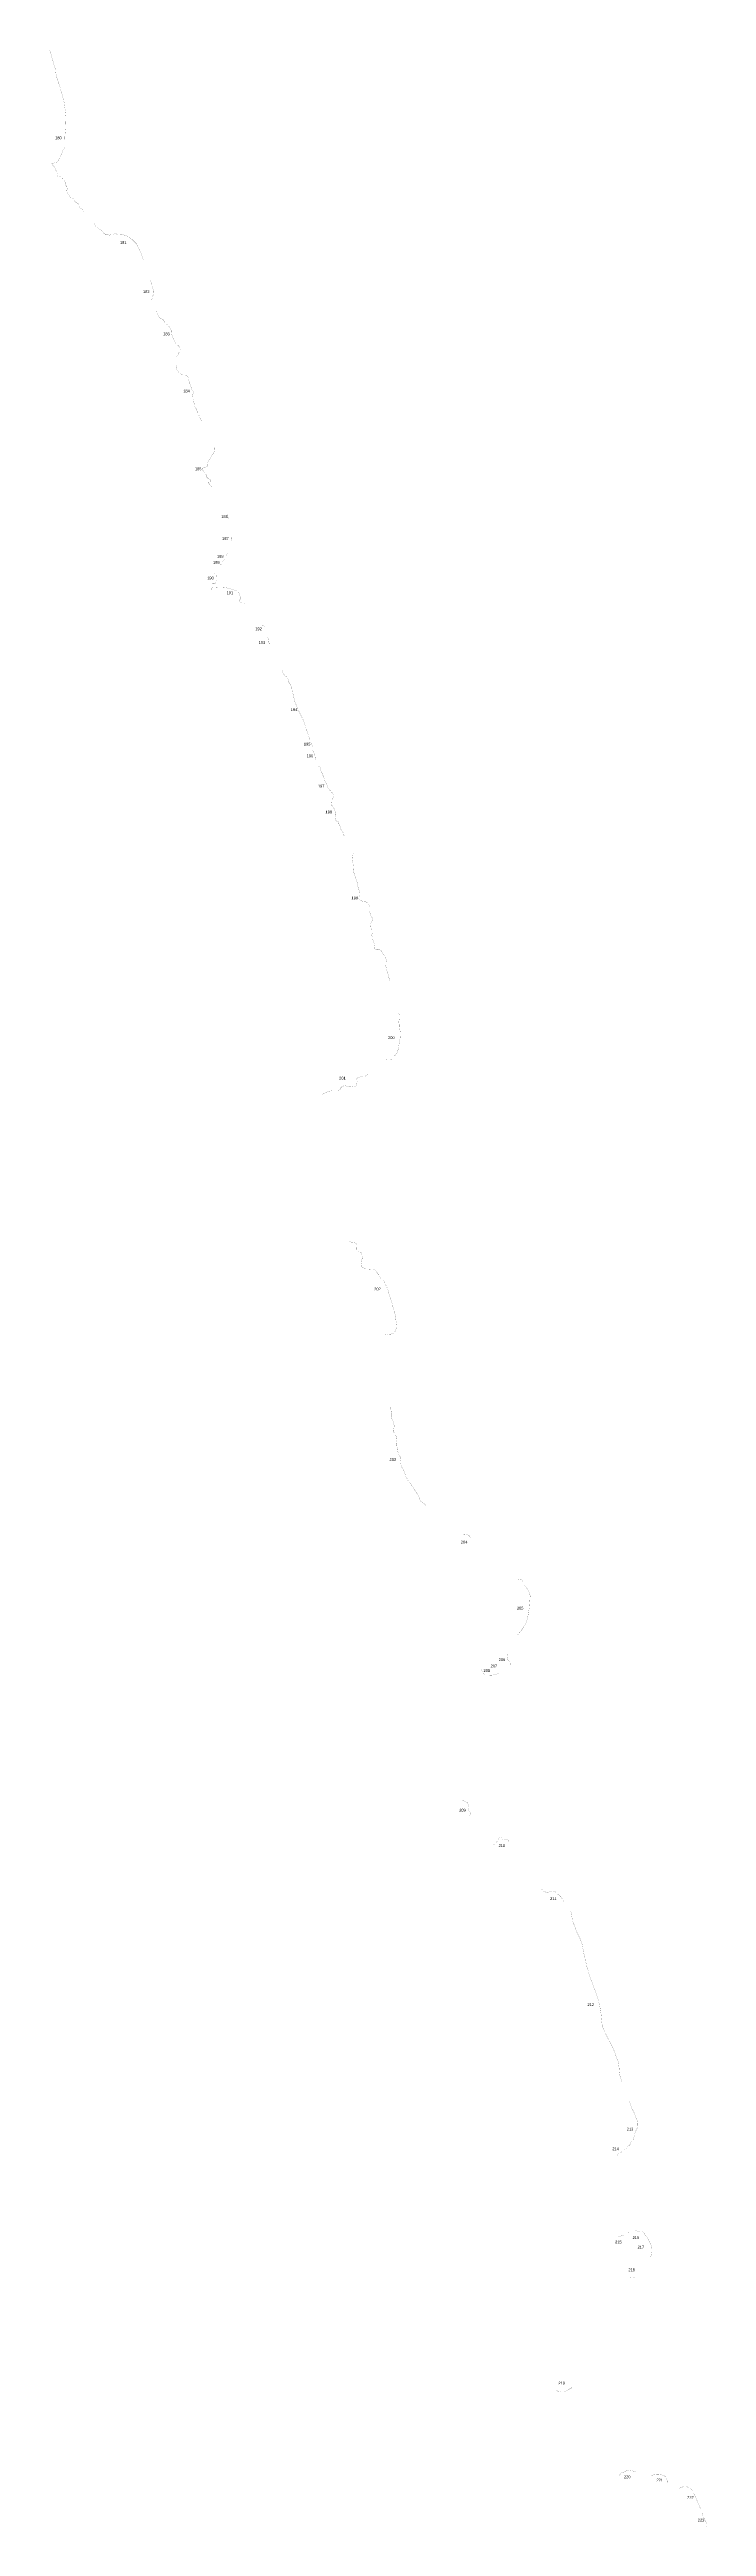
# Model space of a CAD drawing. Header units: metres. Extents: x 254121 to 358116, y 1739230 to 2227325.
# Drawn here: x 293513 to 309886, y 1922077 to 1983794 of the extents above; entities that cross this region are included whole.
import ezdxf

# ---------------------------------------------------------------- set-up
doc = ezdxf.new("R2010")
doc.units = ezdxf.units.M
doc.layers.add('NATURALLY PROTECTED', color=3, linetype='Continuous')
doc.styles.get("Standard").update_dxf_attribs({"font": 'arial.ttf'})

msp = doc.modelspace()

# ---------------------------------------------------------------- linework, layer by layer
at = {"layer": 'NATURALLY PROTECTED', "const_width": 3, "flags": 128}
for points in [[(293515, 1983793), (293664, 1983282), (293673, 1983198), (293693, 1983109), (293717, 1983025), (293744, 1982948), (293780, 1982832), (293812, 1982719), (293852, 1982587), (293878, 1982472), (293893, 1982358), (293908, 1982253), (293918, 1982161), (293922, 1982128), (293924, 1982096), (293922, 1982045), (293920, 1981974), (293916, 1981883), (293914, 1981825), (293905, 1981745), (293898, 1981666), (293894, 1981592), (293892, 1981518), (293889, 1981460), (293888, 1981404), (293890, 1981370), (293882, 1981347), (293873, 1981330), (293862, 1981310), (293846, 1981281), (293819, 1981208), (293796, 1981150), (293765, 1981091), (293733, 1981033), (293719, 1981006), (293710, 1980996), (293699, 1980988), (293670, 1980978), (293666, 1980978), (293614, 1980962), (293572, 1980953), (293565, 1980951), (293562, 1980947), (293562, 1980942), (293566, 1980938), (293572, 1980931), (293579, 1980926), (293588, 1980922), (293593, 1980918), (293598, 1980908), (293601, 1980900), (293603, 1980896), (293605, 1980893), (293611, 1980888), (293618, 1980885), (293628, 1980881), (293635, 1980877), (293640, 1980872), (293642, 1980866), (293644, 1980861), (293646, 1980854), (293649, 1980840), (293653, 1980826), (293657, 1980816), (293661, 1980805), (293665, 1980796), (293669, 1980785), (293671, 1980778), (293675, 1980775), (293683, 1980768), (293688, 1980762), (293691, 1980756), (293691, 1980739), (293690, 1980725), (293690, 1980719), (293691, 1980714), (293694, 1980710), (293701, 1980705), (293707, 1980701), (293712, 1980697), (293715, 1980696), (293720, 1980692), (293722, 1980690), (293723, 1980686), (293723, 1980673), (293721, 1980668), (293719, 1980663), (293716, 1980660), (293711, 1980658), (293708, 1980655), (293707, 1980651), (293708, 1980645), (293713, 1980642), (293722, 1980638), (293731, 1980633), (293736, 1980628), (293742, 1980625), (293749, 1980624), (293756, 1980626), (293764, 1980629), (293768, 1980630), (293775, 1980630), (293787, 1980627), (293799, 1980621), (293805, 1980616), (293813, 1980608), (293820, 1980601), (293834, 1980584), (293860, 1980553), (293878, 1980534), (293886, 1980524), (293889, 1980520), (293894, 1980517), (293896, 1980515), (293898, 1980512), (293900, 1980508), (293904, 1980500), (293916, 1980483), (293919, 1980475), (293919, 1980466), (293918, 1980456), (293914, 1980445), (293910, 1980436), (293909, 1980430), (293909, 1980420), (293913, 1980415), (293919, 1980411), (293927, 1980407), (293932, 1980402), (293935, 1980396), (293935, 1980385), (293937, 1980379), (293946, 1980373), (293959, 1980365), (293963, 1980360), (293965, 1980350), (293964, 1980339), (293959, 1980320), (293954, 1980308), (293947, 1980297), (293943, 1980288), (293943, 1980279), (293946, 1980267), (293953, 1980253), (293963, 1980239), (293966, 1980232), (293967, 1980225), (293964, 1980216), (293964, 1980209), (293966, 1980202), (293970, 1980198), (293978, 1980196), (293986, 1980193), (293993, 1980187), (293995, 1980180), (293998, 1980170), (294000, 1980167), (294011, 1980153), (294016, 1980141), (294018, 1980129), (294022, 1980116), (294029, 1980107), (294034, 1980101), (294041, 1980098), (294052, 1980097), (294065, 1980096), (294072, 1980095), (294077, 1980093), (294085, 1980089), (294091, 1980084), (294097, 1980079), (294103, 1980072), (294111, 1980061), (294117, 1980054), (294124, 1980049), (294130, 1980044), (294133, 1980039), (294136, 1980032), (294138, 1980023), (294141, 1980016), (294145, 1980008), (294148, 1980003), (294152, 1979998), (294158, 1979993), (294169, 1979986), (294180, 1979980), (294194, 1979973), (294208, 1979964), (294220, 1979956), (294229, 1979949), (294238, 1979938), (294243, 1979929), (294248, 1979920), (294250, 1979911), (294250, 1979906), (294249, 1979899), (294246, 1979891), (294247, 1979885), (294249, 1979880), (294254, 1979876), (294263, 1979873), (294267, 1979870), (294273, 1979860), (294279, 1979851), (294286, 1979844), (294302, 1979836), (294314, 1979830), (294323, 1979824), (294328, 1979816), (294336, 1979800), (294346, 1979782), (294357, 1979760), (294360, 1979757)], [(294632, 1979454), (294633, 1979452), (294647, 1979430), (294656, 1979411), (294668, 1979385), (294678, 1979369), (294684, 1979363), (294703, 1979351), (294722, 1979338), (294748, 1979321), (294777, 1979308), (294807, 1979291), (294829, 1979277), (294841, 1979265), (294852, 1979241), (294867, 1979221), (294876, 1979206), (294888, 1979197), (294896, 1979194), (294908, 1979194), (294925, 1979194), (294946, 1979191), (294968, 1979184), (294987, 1979176), (294999, 1979172), (295012, 1979169), (295020, 1979169), (295024, 1979172), (295028, 1979175), (295034, 1979177), (295044, 1979176), (295050, 1979175), (295057, 1979173), (295067, 1979171), (295075, 1979171), (295082, 1979173), (295091, 1979180), (295097, 1979186), (295103, 1979189), (295113, 1979190), (295121, 1979193), (295129, 1979202), (295136, 1979206), (295144, 1979208), (295151, 1979208), (295158, 1979206), (295175, 1979201), (295188, 1979196), (295198, 1979194), (295213, 1979191), (295224, 1979190), (295233, 1979190), (295244, 1979192), (295258, 1979190), (295271, 1979188), (295281, 1979186), (295291, 1979186), (295328, 1979182), (295391, 1979166), (295440, 1979148), (295494, 1979119), (295559, 1979073), (295612, 1979024), (295656, 1978979), (295689, 1978943), (295714, 1978878), (295746, 1978823), (295774, 1978771), (295800, 1978693), (295832, 1978609), (295848, 1978558)], [(296026, 1978042), (296036, 1978028), (296048, 1977997), (296061, 1977938), (296078, 1977875), (296098, 1977815), (296112, 1977773), (296113, 1977747), (296108, 1977712), (296098, 1977675), (296087, 1977655), (296078, 1977628), (296068, 1977590), (296062, 1977557), (296057, 1977522), (296058, 1977495), (296060, 1977479), (296063, 1977468)], [(296177, 1977280), (296183, 1977266), (296202, 1977225), (296210, 1977207), (296217, 1977185), (296220, 1977167), (296226, 1977153), (296234, 1977139), (296251, 1977122), (296275, 1977102), (296302, 1977085), (296329, 1977072), (296344, 1977062), (296353, 1977051), (296362, 1977037), (296372, 1977021), (296398, 1976984), (296429, 1976956), (296457, 1976934), (296484, 1976907), (296504, 1976880), (296525, 1976843), (296545, 1976814), (296552, 1976794), (296553, 1976770), (296555, 1976736), (296564, 1976687), (296591, 1976613), (296616, 1976548), (296668, 1976465), (296697, 1976438), (296722, 1976418), (296744, 1976396), (296756, 1976377), (296771, 1976345), (296775, 1976328), (296776, 1976314), (296774, 1976297), (296771, 1976284), (296767, 1976279), (296747, 1976260), (296740, 1976248), (296731, 1976227), (296724, 1976207), (296715, 1976183), (296705, 1976166), (296683, 1976136), (296673, 1976116), (296672, 1976115)], [(296662, 1975939), (296665, 1975935), (296673, 1975925), (296677, 1975919), (296679, 1975914), (296680, 1975908), (296680, 1975900), (296679, 1975888), (296679, 1975881), (296679, 1975873), (296679, 1975867), (296681, 1975858), (296682, 1975850), (296686, 1975839), (296687, 1975831), (296689, 1975822), (296691, 1975814), (296692, 1975806), (296695, 1975799), (296697, 1975792), (296702, 1975784), (296709, 1975777), (296720, 1975769), (296732, 1975760), (296743, 1975751), (296756, 1975739), (296759, 1975735), (296765, 1975729), (296789, 1975710), (296814, 1975695), (296842, 1975686), (296871, 1975683), (296886, 1975683), (296891, 1975683), (296903, 1975683), (296919, 1975681), (296932, 1975676), (296941, 1975670), (296949, 1975662), (296955, 1975653), (296965, 1975628), (296971, 1975605), (296976, 1975585), (296980, 1975570), (296982, 1975564), (296986, 1975555), (296993, 1975529), (297003, 1975497), (297010, 1975477), (297016, 1975454), (297026, 1975430), (297038, 1975397), (297052, 1975346), (297071, 1975305), (297085, 1975285), (297091, 1975276), (297094, 1975269), (297096, 1975261), (297096, 1975255), (297094, 1975239), (297089, 1975215), (297083, 1975188), (297082, 1975181), (297083, 1975174), (297084, 1975164), (297085, 1975150), (297088, 1975133), (297090, 1975123), (297089, 1975111), (297090, 1975104), (297091, 1975095), (297091, 1975088), (297091, 1975084), (297091, 1975078), (297094, 1975071), (297096, 1975062), (297096, 1975056), (297097, 1975048), (297099, 1975043), (297101, 1975036), (297105, 1975029), (297107, 1975022), (297110, 1975006), (297112, 1974997), (297114, 1974993), (297115, 1974988), (297119, 1974974), (297122, 1974966), (297126, 1974959), (297128, 1974951), (297129, 1974939), (297130, 1974930), (297132, 1974919), (297135, 1974908), (297142, 1974897), (297148, 1974887), (297155, 1974871), (297164, 1974852), (297172, 1974832), (297179, 1974813), (297186, 1974800), (297191, 1974784), (297198, 1974765), (297205, 1974750), (297208, 1974746), (297211, 1974740), (297213, 1974732), (297217, 1974722), (297223, 1974711), (297233, 1974688), (297244, 1974661), (297259, 1974629), (297268, 1974611), (297279, 1974588), (297293, 1974560), (297300, 1974541)], [(297620, 1973905), (297623, 1973878), (297624, 1973834), (297618, 1973788), (297600, 1973737), (297553, 1973662), (297529, 1973631), (297525, 1973626), (297520, 1973614), (297516, 1973601), (297505, 1973579), (297488, 1973555), (297461, 1973518), (297455, 1973502), (297453, 1973489), (297454, 1973478), (297456, 1973468), (297458, 1973459), (297461, 1973447), (297461, 1973437), (297457, 1973429), (297448, 1973421), (297436, 1973409), (297421, 1973396), (297408, 1973390), (297391, 1973385), (297373, 1973381), (297356, 1973376), (297341, 1973372), (297330, 1973366), (297324, 1973363), (297319, 1973358), (297317, 1973353), (297317, 1973346), (297319, 1973340), (297323, 1973330), (297326, 1973324), (297331, 1973315), (297333, 1973309), (297336, 1973302), (297342, 1973295), (297350, 1973288), (297357, 1973284), (297371, 1973273), (297379, 1973262), (297385, 1973252), (297388, 1973242), (297394, 1973233), (297403, 1973223), (297412, 1973209), (297419, 1973195), (297424, 1973181), (297425, 1973164), (297427, 1973150), (297437, 1973135), (297445, 1973125), (297458, 1973115), (297466, 1973107), (297480, 1973094), (297488, 1973090), (297503, 1973084), (297518, 1973081), (297529, 1973074), (297533, 1973069), (297534, 1973060), (297532, 1973050), (297525, 1973039), (297516, 1973032), (297500, 1973025), (297489, 1973020), (297485, 1973015), (297482, 1973005), (297482, 1972994), (297492, 1972970), (297512, 1972940), (297523, 1972926), (297545, 1972911), (297564, 1972900)], [(297939, 1972205), (297941, 1972181), (297942, 1972172), (297947, 1972158), (297958, 1972139), (297971, 1972120), (297990, 1972095)], [(298051, 1971668), (298048, 1971599), (298037, 1971556)], [(297624, 1970741), (297634, 1970734), (297650, 1970718), (297663, 1970703), (297673, 1970683), (297683, 1970660), (297688, 1970637), (297689, 1970614), (297687, 1970583), (297681, 1970556), (297665, 1970525), (297650, 1970504), (297636, 1970495), (297623, 1970490), (297606, 1970490), (297588, 1970489), (297576, 1970492), (297569, 1970496), (297565, 1970504), (297565, 1970506)], [(297801, 1970987), (297781, 1970961), (297762, 1970948)], [(297942, 1971237), (297919, 1971182), (297872, 1971088), (297824, 1971016)], [(297540, 1970330), (297544, 1970352), (297550, 1970366), (297557, 1970374), (297573, 1970381), (297599, 1970385), (297646, 1970387), (297731, 1970395), (297826, 1970393), (297918, 1970383), (297986, 1970369), (298088, 1970335), (298168, 1970308), (298190, 1970296), (298208, 1970275), (298225, 1970255), (298236, 1970236), (298245, 1970217), (298258, 1970187), (298275, 1970157), (298279, 1970148), (298281, 1970135), (298281, 1970115), (298278, 1970103), (298272, 1970095), (298261, 1970087), (298255, 1970081), (298249, 1970071), (298246, 1970065), (298246, 1970059), (298248, 1970053), (298256, 1970040), (298266, 1970026), (298278, 1970012), (298286, 1970008), (298295, 1970006), (298315, 1970004), (298333, 1970005), (298352, 1970006), (298368, 1970004), (298397, 1969994), (298404, 1969990)], [(298789, 1969448), (298789, 1969448), (298793, 1969446), (298801, 1969446), (298818, 1969445), (298827, 1969443), (298845, 1969437), (298862, 1969423), (298873, 1969408)], [(298949, 1969149), (298950, 1969148), (298953, 1969144), (298962, 1969130), (298966, 1969120), (298971, 1969099), (298973, 1969085), (298974, 1969077), (298973, 1969066), (298971, 1969057), (298971, 1969047), (298972, 1969034), (298976, 1969022), (298989, 1968999), (298997, 1968991), (299009, 1968984), (299018, 1968982), (299025, 1968979), (299028, 1968974)], [(299308, 1968317), (299309, 1968316), (299315, 1968307), (299323, 1968285), (299330, 1968270), (299339, 1968256), (299355, 1968229), (299373, 1968200), (299380, 1968190), (299391, 1968181), (299401, 1968175), (299411, 1968171), (299420, 1968169), (299430, 1968164), (299439, 1968157), (299446, 1968149), (299447, 1968143), (299450, 1968130), (299456, 1968111), (299464, 1968089), (299467, 1968071), (299468, 1968057), (299471, 1968045), (299476, 1968032), (299486, 1968016), (299509, 1967981), (299535, 1967935), (299546, 1967895), (299558, 1967843), (299572, 1967781), (299585, 1967717), (299617, 1967597), (299618, 1967590), (299629, 1967543), (299647, 1967493), (299665, 1967453), (299694, 1967384), (299717, 1967340), (299728, 1967301), (299755, 1967254), (299787, 1967186), (299819, 1967127), (299838, 1967080), (299861, 1967018), (299878, 1966975), (299885, 1966958), (299888, 1966940), (299888, 1966922), (299890, 1966909), (299896, 1966898), (299901, 1966890), (299905, 1966881), (299907, 1966868), (299910, 1966850), (299914, 1966842), (299920, 1966829), (299929, 1966814), (299934, 1966795), (299937, 1966772), (299940, 1966762), (299943, 1966757), (299949, 1966750), (299954, 1966742), (299959, 1966727), (299963, 1966706), (299972, 1966688), (299979, 1966666), (299986, 1966651), (299991, 1966629), (299996, 1966592), (299997, 1966592)], [(300015, 1966569), (300019, 1966562), (300022, 1966552), (300025, 1966535), (300033, 1966516), (300042, 1966497), (300049, 1966481), (300053, 1966471), (300060, 1966447), (300065, 1966429), (300066, 1966421), (300064, 1966414), (300060, 1966410), (300052, 1966408)], [(300064, 1966336), (300078, 1966318), (300088, 1966308), (300095, 1966297), (300103, 1966280), (300107, 1966267), (300113, 1966248), (300116, 1966236), (300114, 1966232), (300113, 1966230), (300130, 1966184), (300134, 1966153), (300133, 1966143), (300135, 1966131), (300149, 1966093)], [(300219, 1965940), (300224, 1965937), (300236, 1965931), (300250, 1965921), (300258, 1965908), (300262, 1965895), (300270, 1965841), (300275, 1965820), (300282, 1965805), (300299, 1965774), (300308, 1965754), (300311, 1965739), (300317, 1965726), (300324, 1965717), (300332, 1965707), (300337, 1965693), (300341, 1965680), (300346, 1965656), (300350, 1965644), (300355, 1965634), (300361, 1965627), (300362, 1965622), (300361, 1965613), (300360, 1965602), (300362, 1965594), (300370, 1965585), (300377, 1965579), (300384, 1965567), (300390, 1965552), (300398, 1965539), (300408, 1965516), (300417, 1965492), (300433, 1965450), (300448, 1965415), (300460, 1965398), (300489, 1965353), (300515, 1965322), (300536, 1965297), (300552, 1965278), (300565, 1965262), (300576, 1965246), (300586, 1965220), (300589, 1965192), (300586, 1965167), (300574, 1965141), (300555, 1965106)], [(300546, 1965070), (300540, 1965033), (300536, 1965000), (300533, 1964992), (300529, 1964985), (300528, 1964977), (300531, 1964967), (300535, 1964963), (300545, 1964957), (300554, 1964953), (300563, 1964947), (300575, 1964932), (300582, 1964920), (300586, 1964904), (300591, 1964896), (300602, 1964888), (300607, 1964882), (300609, 1964874), (300614, 1964857), (300625, 1964822), (300637, 1964791), (300646, 1964761), (300649, 1964728), (300647, 1964710), (300642, 1964698), (300631, 1964682), (300627, 1964671), (300628, 1964656), (300632, 1964636), (300636, 1964616), (300641, 1964597), (300648, 1964584), (300660, 1964575), (300681, 1964564), (300698, 1964557), (300711, 1964546), (300719, 1964533), (300724, 1964521), (300724, 1964508), (300724, 1964499), (300726, 1964492), (300732, 1964477), (300744, 1964460), (300751, 1964444), (300758, 1964428), (300763, 1964408), (300767, 1964387), (300774, 1964369), (300784, 1964342), (300791, 1964331), (300804, 1964316), (300821, 1964296), (300828, 1964284), (300833, 1964275), (300836, 1964256), (300839, 1964240), (300843, 1964229), (300853, 1964207), (300859, 1964196), (300870, 1964185), (300880, 1964177)], [(301105, 1963770), (301104, 1963768), (301098, 1963754), (301089, 1963743), (301079, 1963730), (301063, 1963703), (301059, 1963689), (301055, 1963667), (301055, 1963651), (301058, 1963632), (301061, 1963596), (301072, 1963552), (301076, 1963518), (301078, 1963497), (301082, 1963457), (301086, 1963404), (301090, 1963346), (301098, 1963288), (301106, 1963258), (301118, 1963219), (301135, 1963171), (301156, 1963109), (301174, 1963055), (301188, 1963008), (301197, 1962953), (301208, 1962907), (301225, 1962849), (301243, 1962777), (301245, 1962741), (301240, 1962721), (301233, 1962711), (301230, 1962704), (301228, 1962690), (301225, 1962666), (301223, 1962649), (301224, 1962635), (301230, 1962623), (301239, 1962611), (301246, 1962603), (301258, 1962593), (301276, 1962585), (301300, 1962578), (301320, 1962574), (301337, 1962569), (301346, 1962562), (301352, 1962560), (301361, 1962558), (301374, 1962558), (301389, 1962558), (301399, 1962554), (301419, 1962542), (301445, 1962523), (301471, 1962494), (301486, 1962465), (301491, 1962439), (301493, 1962394), (301493, 1962334), (301494, 1962317), (301495, 1962309), (301503, 1962279), (301511, 1962240), (301528, 1962204), (301542, 1962181), (301553, 1962162), (301557, 1962144), (301556, 1962121), (301554, 1962089), (301544, 1962067), (301535, 1962051), (301519, 1962011), (301516, 1961987), (301513, 1961949), (301513, 1961936), (301516, 1961924), (301523, 1961910), (301531, 1961896), (301535, 1961885), (301537, 1961876), (301540, 1961857), (301542, 1961852), (301547, 1961846), (301551, 1961840), (301551, 1961835), (301551, 1961826), (301550, 1961810), (301549, 1961796), (301551, 1961788), (301555, 1961779), (301555, 1961773), (301554, 1961768), (301548, 1961754), (301544, 1961746), (301536, 1961739), (301534, 1961734), (301534, 1961729), (301538, 1961720), (301543, 1961714), (301553, 1961705), (301555, 1961700), (301558, 1961687), (301559, 1961667), (301560, 1961647), (301560, 1961634), (301563, 1961622), (301566, 1961616), (301572, 1961611), (301579, 1961602), (301585, 1961588), (301588, 1961572), (301594, 1961553), (301601, 1961536), (301607, 1961527), (301615, 1961517), (301618, 1961512), (301619, 1961506), (301618, 1961497), (301615, 1961485), (301613, 1961477), (301611, 1961467), (301610, 1961458), (301610, 1961435), (301612, 1961404), (301613, 1961392), (301617, 1961386), (301628, 1961375), (301651, 1961365), (301664, 1961363), (301686, 1961361), (301707, 1961362), (301713, 1961363), (301723, 1961368), (301732, 1961370), (301740, 1961368), (301752, 1961359), (301777, 1961340), (301786, 1961330), (301792, 1961321), (301795, 1961312), (301803, 1961290), (301818, 1961267), (301841, 1961240), (301860, 1961210), (301887, 1961161), (301897, 1961141), (301904, 1961115), (301911, 1961090), (301911, 1961080), (301908, 1961071), (301901, 1961055), (301896, 1961045), (301891, 1961036), (301888, 1961022), (301889, 1961006), (301897, 1960948), (301902, 1960927), (301907, 1960892), (301916, 1960849), (301925, 1960817), (301937, 1960784), (301952, 1960737), (301973, 1960665), (301986, 1960608), (301989, 1960592)], [(302217, 1959790), (302223, 1959775), (302230, 1959740), (302230, 1959652), (302226, 1959615), (302220, 1959591), (302217, 1959568), (302217, 1959554), (302222, 1959526), (302226, 1959501), (302227, 1959467), (302227, 1959444), (302229, 1959432), (302232, 1959412), (302240, 1959387), (302247, 1959357), (302252, 1959330), (302255, 1959299), (302254, 1959278), (302254, 1959218), (302250, 1959161), (302246, 1959129), (302240, 1959097), (302235, 1959068), (302227, 1959021), (302217, 1958964), (302209, 1958907), (302192, 1958845), (302178, 1958808), (302162, 1958781), (302123, 1958732), (302075, 1958681), (302022, 1958625), (302017, 1958620), (302011, 1958618), (301996, 1958617), (301951, 1958616), (301920, 1958618), (301896, 1958623), (301889, 1958626)], [(301442, 1958325), (301443, 1958320), (301443, 1958294), (301440, 1958273), (301433, 1958253), (301421, 1958236), (301400, 1958223), (301388, 1958217), (301374, 1958212), (301347, 1958211), (301330, 1958210), (301317, 1958209), (301294, 1958204), (301268, 1958199), (301247, 1958191), (301229, 1958185), (301214, 1958180), (301198, 1958176), (301190, 1958172), (301184, 1958167), (301179, 1958162), (301176, 1958158), (301172, 1958155), (301169, 1958151), (301167, 1958147), (301167, 1958143), (301169, 1958139), (301171, 1958136), (301172, 1958132), (301175, 1958126), (301179, 1958120), (301183, 1958117), (301185, 1958112), (301186, 1958107), (301185, 1958101), (301179, 1958085), (301177, 1958076), (301174, 1958060), (301174, 1958049), (301174, 1958037), (301172, 1958027), (301170, 1958017), (301164, 1958000), (301147, 1957979), (301142, 1957974), (301136, 1957969), (301128, 1957961), (301120, 1957955), (301109, 1957947), (301101, 1957944), (301091, 1957944), (301075, 1957945), (301053, 1957949), (301017, 1957957), (301001, 1957961), (300989, 1957964), (300979, 1957965), (300970, 1957964), (300958, 1957960), (300948, 1957958), (300934, 1957959), (300925, 1957961), (300905, 1957967), (300893, 1957972), (300883, 1957974), (300870, 1957975), (300855, 1957975), (300841, 1957971), (300829, 1957964), (300814, 1957957), (300804, 1957951), (300794, 1957945), (300786, 1957938), (300778, 1957930), (300774, 1957922), (300774, 1957917), (300773, 1957911), (300771, 1957906), (300767, 1957900), (300752, 1957887), (300736, 1957873), (300715, 1957861), (300700, 1957855), (300681, 1957852), (300650, 1957852), (300586, 1957853), (300550, 1957851), (300490, 1957840), (300461, 1957832), (300418, 1957812), (300386, 1957800), (300361, 1957792), (300346, 1957786), (300338, 1957779), (300334, 1957774), (300328, 1957761), (300320, 1957742), (300315, 1957735), (300314, 1957732)], [(300989, 1954097), (300993, 1954095), (301022, 1954082), (301042, 1954078), (301067, 1954077), (301112, 1954070), (301134, 1954062), (301148, 1954053), (301155, 1954047), (301160, 1954038), (301165, 1954026), (301169, 1954005), (301167, 1953970), (301163, 1953934), (301162, 1953918), (301165, 1953903), (301175, 1953888), (301184, 1953877), (301198, 1953864), (301213, 1953855), (301229, 1953848), (301250, 1953837), (301271, 1953822), (301286, 1953805), (301296, 1953784), (301299, 1953772), (301300, 1953747), (301303, 1953737), (301312, 1953719), (301313, 1953710), (301311, 1953696), (301306, 1953682), (301305, 1953669), (301300, 1953645), (301296, 1953631), (301289, 1953600), (301283, 1953556), (301277, 1953529), (301277, 1953509), (301284, 1953485), (301298, 1953462), (301312, 1953447), (301332, 1953437), (301368, 1953424), (301387, 1953416), (301406, 1953411), (301426, 1953408), (301445, 1953408), (301469, 1953408), (301492, 1953404), (301521, 1953403), (301553, 1953403), (301580, 1953399), (301600, 1953393), (301616, 1953385), (301640, 1953370), (301654, 1953359), (301665, 1953343), (301671, 1953330), (301678, 1953312), (301685, 1953300), (301697, 1953287), (301705, 1953277), (301717, 1953267), (301727, 1953262), (301730, 1953258), (301731, 1953252), (301730, 1953247), (301730, 1953237), (301739, 1953222), (301756, 1953202), (301762, 1953193), (301764, 1953187), (301765, 1953178), (301767, 1953172), (301771, 1953165), (301778, 1953162), (301788, 1953158), (301796, 1953152), (301801, 1953145), (301808, 1953142), (301814, 1953141), (301827, 1953142), (301834, 1953139), (301840, 1953134), (301847, 1953121), (301859, 1953087), (301889, 1953019), (301908, 1952975), (301922, 1952952), (301930, 1952931), (301938, 1952902), (301944, 1952887), (301951, 1952870), (301956, 1952846), (301962, 1952814), (301972, 1952780), (301981, 1952759), (301993, 1952720), (302003, 1952696), (302009, 1952677), (302014, 1952652), (302021, 1952634), (302029, 1952618), (302038, 1952602), (302043, 1952580), (302050, 1952548), (302058, 1952520), (302065, 1952484), (302073, 1952456), (302082, 1952428), (302094, 1952392), (302099, 1952368), (302105, 1952340), (302119, 1952290), (302128, 1952260), (302135, 1952222), (302138, 1952200), (302143, 1952164), (302146, 1952132), (302153, 1952082), (302158, 1952043), (302165, 1951992), (302165, 1951958), (302158, 1951931), (302146, 1951900), (302135, 1951876), (302120, 1951851), (302107, 1951835), (302089, 1951818), (302067, 1951804), (302039, 1951791), (302017, 1951785), (302004, 1951784), (301987, 1951785), (301975, 1951783), (301959, 1951781), (301951, 1951782), (301936, 1951784), (301928, 1951787), (301922, 1951788), (301917, 1951787), (301914, 1951785), (301911, 1951780), (301907, 1951775), (301901, 1951770), (301894, 1951767), (301886, 1951768), (301880, 1951771), (301873, 1951774), (301868, 1951774)], [(302000, 1949992), (301999, 1949986), (302000, 1949969), (302002, 1949953), (302003, 1949942), (302004, 1949933), (302008, 1949927), (302015, 1949914), (302017, 1949907), (302026, 1949890), (302031, 1949880), (302033, 1949874), (302036, 1949864), (302036, 1949849), (302038, 1949827), (302041, 1949815), (302044, 1949807), (302046, 1949797), (302045, 1949784), (302045, 1949772), (302042, 1949760), (302037, 1949753), (302031, 1949741), (302029, 1949734), (302027, 1949725), (302028, 1949717), (302033, 1949700), (302036, 1949691), (302043, 1949679), (302053, 1949666), (302061, 1949656), (302065, 1949645), (302076, 1949614), (302082, 1949590), (302092, 1949556), (302098, 1949530), (302101, 1949512), (302102, 1949493), (302098, 1949448), (302092, 1949421), (302087, 1949395), (302084, 1949381), (302085, 1949369), (302088, 1949354), (302097, 1949337), (302109, 1949318), (302115, 1949310), (302116, 1949304), (302116, 1949292), (302116, 1949279), (302117, 1949267), (302120, 1949265), (302125, 1949264), (302131, 1949263), (302137, 1949260), (302141, 1949256), (302145, 1949250), (302148, 1949246), (302150, 1949244), (302154, 1949240), (302158, 1949235), (302163, 1949223), (302165, 1949215), (302166, 1949207), (302167, 1949204), (302170, 1949197), (302170, 1949191), (302169, 1949181), (302170, 1949176), (302172, 1949169), (302172, 1949162), (302172, 1949154), (302173, 1949146), (302173, 1949139), (302172, 1949132), (302166, 1949122), (302162, 1949114), (302159, 1949106), (302156, 1949097), (302154, 1949077), (302152, 1949059), (302152, 1949048), (302155, 1949037), (302163, 1949026), (302167, 1949020), (302170, 1949012), (302170, 1949000), (302171, 1948987), (302174, 1948977), (302178, 1948964), (302181, 1948959), (302182, 1948951), (302184, 1948927), (302187, 1948901), (302189, 1948884), (302197, 1948851), (302202, 1948840), (302204, 1948830), (302205, 1948812), (302208, 1948802), (302212, 1948791), (302216, 1948780), (302223, 1948769), (302233, 1948758), (302238, 1948750), (302245, 1948737), (302255, 1948726), (302264, 1948713), (302267, 1948704), (302268, 1948687), (302263, 1948656), (302258, 1948632), (302254, 1948611), (302255, 1948595), (302258, 1948578), (302259, 1948564), (302260, 1948552), (302265, 1948540), (302274, 1948526), (302279, 1948516), (302281, 1948502), (302283, 1948488), (302288, 1948473), (302292, 1948465), (302297, 1948458), (302307, 1948448), (302318, 1948441), (302326, 1948435), (302333, 1948425), (302337, 1948417), (302340, 1948406), (302342, 1948393), (302345, 1948376), (302350, 1948365), (302354, 1948356), (302356, 1948348), (302361, 1948334), (302369, 1948315), (302376, 1948287), (302379, 1948274), (302383, 1948262), (302395, 1948242), (302407, 1948227), (302411, 1948216), (302416, 1948202), (302419, 1948194), (302423, 1948183), (302430, 1948174), (302438, 1948162), (302442, 1948153), (302444, 1948143), (302447, 1948135), (302451, 1948129), (302458, 1948121), (302467, 1948112), (302477, 1948101), (302487, 1948089), (302509, 1948064), (302519, 1948051), (302528, 1948033), (302548, 1947998), (302564, 1947975), (302594, 1947933), (302620, 1947892), (302651, 1947847), (302688, 1947789), (302710, 1947752), (302725, 1947721), (302730, 1947700), (302738, 1947672), (302745, 1947659), (302750, 1947643), (302764, 1947620), (302780, 1947604), (302805, 1947588), (302834, 1947574), (302855, 1947560), (302869, 1947548), (302876, 1947538), (302879, 1947528), (302879, 1947519), (302876, 1947510), (302876, 1947507)], [(303785, 1946744), (303793, 1946751), (303811, 1946772), (303822, 1946780), (303837, 1946784), (303864, 1946787), (303898, 1946793), (303912, 1946791), (303934, 1946785), (303952, 1946772), (303973, 1946759), (303997, 1946738), (304007, 1946720), (304010, 1946709)], [(305143, 1945689), (305152, 1945686), (305184, 1945683), (305231, 1945676), (305280, 1945664), (305299, 1945648), (305350, 1945544), (305405, 1945462), (305456, 1945375), (305479, 1945319), (305492, 1945265), (305471, 1944974), (305430, 1944731), (305383, 1944568), (305281, 1944416), (305190, 1944309), (305152, 1944276)], [(304930, 1943813), (304928, 1943804), (304922, 1943767), (304919, 1943714), (304928, 1943686), (304956, 1943650), (304987, 1943623), (305002, 1943610), (305008, 1943596), (305010, 1943588), (305012, 1943577), (305010, 1943563), (305005, 1943549), (304995, 1943537)], [(304350, 1943301), (304334, 1943320), (304310, 1943355), (304299, 1943377), (304290, 1943405), (304282, 1943438)], [(304713, 1943337), (304657, 1943318), (304612, 1943301), (304556, 1943291), (304459, 1943286)], [(303801, 1940178), (303822, 1940170), (303858, 1940145), (303886, 1940131), (303910, 1940121), (303923, 1940115), (303932, 1940107), (303939, 1940093), (303946, 1940068), (303952, 1940049), (303954, 1940031), (303948, 1940014), (303941, 1939998), (303940, 1939987), (303949, 1939961), (303961, 1939927), (303974, 1939909), (303990, 1939886), (304000, 1939869), (304003, 1939857), (304004, 1939843), (303997, 1939820), (303988, 1939800), (303982, 1939784)], [(304585, 1939070), (304586, 1939070), (304614, 1939103), (304633, 1939120), (304658, 1939138), (304665, 1939148), (304676, 1939166), (304683, 1939171), (304698, 1939185), (304704, 1939197), (304709, 1939215), (304714, 1939231), (304722, 1939243), (304735, 1939249), (304751, 1939251), (304763, 1939247), (304776, 1939240), (304799, 1939217), (304810, 1939204), (304824, 1939197), (304844, 1939195), (304860, 1939199), (304878, 1939207), (304889, 1939208), (304909, 1939203), (304930, 1939190), (304951, 1939169), (304958, 1939153), (304960, 1939142)], [(305769, 1937965), (305792, 1937940), (305831, 1937906), (305852, 1937897), (305880, 1937883), (305902, 1937875), (305924, 1937874), (305961, 1937886), (305990, 1937899), (306032, 1937911), (306059, 1937913), (306091, 1937906), (306117, 1937888), (306148, 1937861), (306198, 1937815), (306227, 1937796), (306258, 1937763), (306283, 1937728), (306310, 1937680), (306325, 1937646)], [(306500, 1937412), (306518, 1937360), (306529, 1937278), (306550, 1937176), (306582, 1937082), (306647, 1936901), (306744, 1936710), (306763, 1936658), (306783, 1936601), (306802, 1936497), (306838, 1936315), (306897, 1936058), (306978, 1935777), (307037, 1935630), (307100, 1935454), (307145, 1935328), (307184, 1935216), (307219, 1935079), (307241, 1934956), (307258, 1934848), (307269, 1934723), (307281, 1934616), (307287, 1934559), (307306, 1934507), (307343, 1934418), (307414, 1934268), (307493, 1934122), (307567, 1933972), (307613, 1933855), (307642, 1933773), (307681, 1933666), (307698, 1933585), (307708, 1933499), (307718, 1933383), (307735, 1933277), (307785, 1933133)], [(307960, 1932674), (307961, 1932673), (308019, 1932505), (308030, 1932482), (308049, 1932454), (308094, 1932359), (308120, 1932286), (308153, 1932203), (308165, 1932172), (308173, 1932132), (308177, 1932075), (308166, 1932014), (308126, 1931936), (308114, 1931915), (308099, 1931858), (308082, 1931788), (308068, 1931726), (308052, 1931700), (308022, 1931668), (308006, 1931645), (307982, 1931602), (307969, 1931583), (307960, 1931569), (307933, 1931548), (307908, 1931534), (307894, 1931518), (307884, 1931503), (307878, 1931496)], [(307850, 1931476), (307841, 1931470), (307834, 1931466), (307827, 1931459), (307818, 1931448), (307803, 1931433), (307788, 1931421), (307772, 1931407), (307763, 1931399), (307751, 1931395), (307740, 1931388), (307730, 1931382), (307717, 1931376), (307700, 1931369), (307682, 1931356), (307670, 1931340), (307661, 1931331), (307652, 1931325), (307635, 1931325), (307624, 1931323), (307615, 1931322)], [(307686, 1929293), (307709, 1929298), (307735, 1929309), (307768, 1929324), (307796, 1929335), (307817, 1929337), (307825, 1929339), (307845, 1929338), (307868, 1929337), (307883, 1929341), (307901, 1929350), (307921, 1929366), (307939, 1929386), (307947, 1929402), (307952, 1929415), (307956, 1929420), (307961, 1929426)], [(308056, 1929457), (308060, 1929457), (308081, 1929457), (308095, 1929455), (308112, 1929451), (308146, 1929439), (308175, 1929424), (308184, 1929418), (308191, 1929416), (308197, 1929416), (308211, 1929419)], [(308239, 1929421), (308255, 1929422), (308277, 1929422), (308290, 1929420), (308305, 1929413), (308319, 1929395), (308348, 1929361), (308386, 1929309), (308425, 1929250), (308452, 1929198), (308477, 1929147), (308512, 1929068), (308523, 1929027), (308528, 1928978), (308526, 1928923), (308517, 1928866), (308510, 1928827), (308501, 1928808), (308492, 1928797), (308487, 1928794)], [(308087, 1928284), (308084, 1928279), (308078, 1928273), (308072, 1928269), (308062, 1928267), (308041, 1928266), (308018, 1928266), (308007, 1928270), (307995, 1928278), (307985, 1928289), (307980, 1928301), (307977, 1928304)], [(306530, 1925570), (306526, 1925557), (306524, 1925544), (306521, 1925532), (306514, 1925522), (306503, 1925514), (306496, 1925509), (306486, 1925506), (306473, 1925504), (306435, 1925481), (306409, 1925464), (306396, 1925459), (306361, 1925447), (306343, 1925441), (306314, 1925435), (306244, 1925433), (306210, 1925438), (306185, 1925445), (306164, 1925462), (306155, 1925474), (306153, 1925487)], [(307716, 1923344), (307717, 1923348), (307740, 1923391), (307753, 1923405), (307788, 1923424), (307822, 1923430), (307851, 1923442), (307885, 1923459), (307891, 1923464), (307906, 1923475), (307929, 1923479), (307973, 1923475), (308010, 1923469), (308082, 1923450), (308117, 1923434)], [(308511, 1923336), (308527, 1923346), (308544, 1923352), (308592, 1923371), (308624, 1923378), (308662, 1923381), (308703, 1923379), (308749, 1923371), (308792, 1923357), (308821, 1923345), (308849, 1923328), (308867, 1923312), (308876, 1923295), (308883, 1923281), (308899, 1923243), (308903, 1923228), (308905, 1923215), (308907, 1923198), (308906, 1923190), (308905, 1923181), (308901, 1923174), (308901, 1923173)], [(309218, 1923011), (309220, 1923019), (309227, 1923032), (309235, 1923039), (309247, 1923047), (309260, 1923051), (309268, 1923054), (309276, 1923055), (309282, 1923056), (309284, 1923057), (309287, 1923062), (309297, 1923071), (309306, 1923074), (309315, 1923076), (309331, 1923076), (309339, 1923077), (309351, 1923077), (309373, 1923075), (309393, 1923068), (309415, 1923060), (309438, 1923049), (309472, 1923033), (309496, 1923014), (309514, 1922996), (309536, 1922963), (309555, 1922925), (309602, 1922838), (309635, 1922759), (309670, 1922680), (309708, 1922597), (309725, 1922547), (309738, 1922517), (309742, 1922507)], [(309772, 1922418), (309773, 1922416), (309779, 1922394), (309783, 1922373), (309796, 1922342), (309808, 1922320), (309831, 1922278), (309850, 1922236), (309858, 1922216), (309873, 1922181), (309881, 1922150), (309884, 1922127), (309884, 1922111), (309878, 1922079)]]:
    msp.add_lwpolyline(points, dxfattribs=at)

# ---------------------------------------------------------------- texts
at = {"char_height": 70, "attachment_point": 1}
for s, width, insert in [('180', 129.49, (293654, 1981631)), ('181', 95.17, (295269, 1979023)), ('182', 95.17, (295842, 1977795)), ('183', 95.17, (296346, 1976744)), ('184', 95.17, (296846, 1975322)), ('185', 95.17, (297136, 1973382)), ('186', 95.17, (297793, 1972192)), ('187', 95.17, (297814, 1971646)), ('190', 95.17, (297443, 1970662)), ('189', 95.17, (297589, 1971049)), ('188', 95.17, (297686, 1971203)), ('191', 95.17, (297925, 1970293)), ('192', 95.17, (298642, 1969396)), ('193', 95.17, (298725, 1969056)), ('194', 95.17, (299526, 1967381)), ('195', 95.17, (299851, 1966523)), ('196', 95.17, (299920, 1966229)), ('197', 95.17, (300202, 1965477)), ('198', 95.17, (300391, 1964831)), ('199', 95.17, (301039, 1962690)), ('200', 95.17, (301950, 1959209)), ('201', 95.17, (300731, 1958199)), ('202', 95.17, (301603, 1952944)), ('203', 95.17, (301987, 1948698)), ('204', 95.17, (303762, 1946639)), ('205', 95.17, (305161, 1944993)), ('207', 95.17, (304505, 1943551)), ('206', 95.17, (304707, 1943710)), ('208', 95.17, (304330, 1943439)), ('209', 95.17, (303724, 1939960)), ('210', 95.17, (304705, 1939075)), ('211', 95.17, (305989, 1937755)), ('212', 95.17, (306919, 1935113)), ('213', 95.17, (307899, 1932012)), ('214', 95.17, (307539, 1931522)), ('216', 176.57, (308045, 1929311)), ('215', 95.17, (307608, 1929200)), ('217', 95.17, (308169, 1929072)), ('218', 156.22, (307941, 1928506)), ('219', 95.17, (306195, 1925685)), ('220', 95.17, (307828, 1923349)), ('221', 95.17, (308639, 1923268)), ('222', 95.17, (309406, 1922836)), ('223', 95.17, (309670, 1922269))]:
    msp.add_mtext_dynamic_manual_height_columns(s, width=width, gutter_width=1, heights=[0], dxfattribs=dict(at, insert=insert))

doc.saveas('drawing.dxf')
